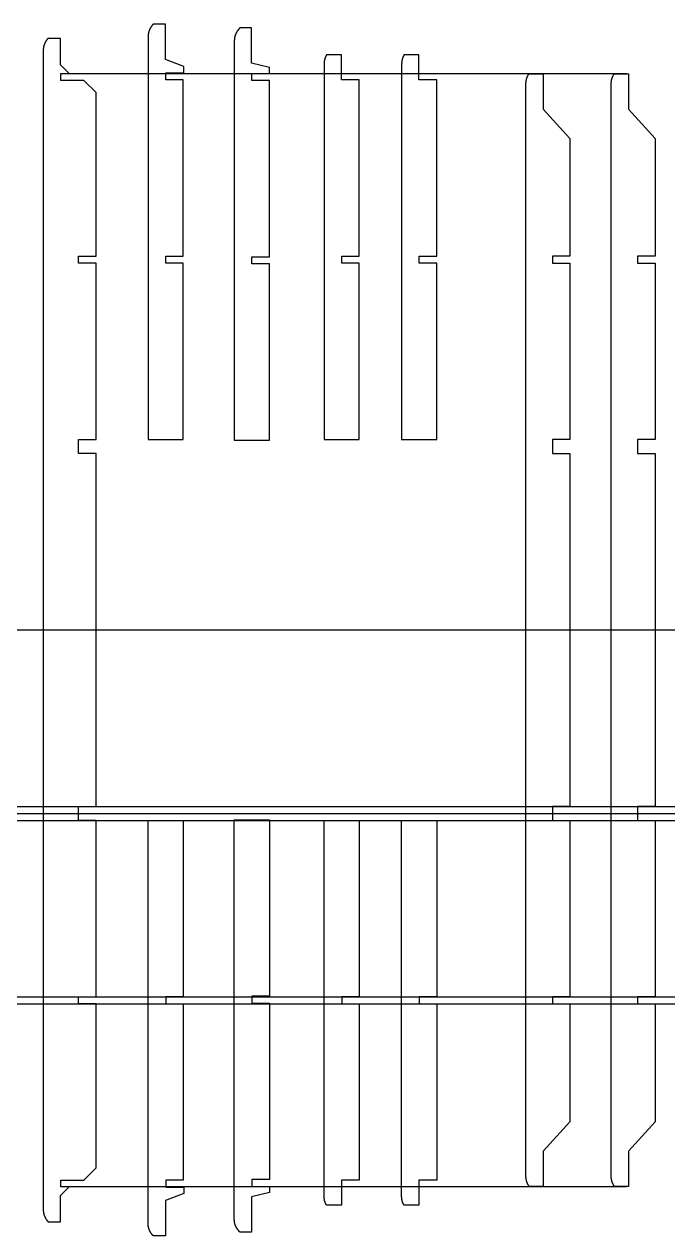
# Model space of a CAD drawing. Header units: inches. Extents: x -1514 to 1282, y -2074 to 286.
# Drawn here: x 381.8 to 418.3, y 54.5 to 123.2 of the extents above; entities that cross this region are included whole.
import ezdxf

# ---------------------------------------------------------------- set-up
doc = ezdxf.new("R2010")
doc.units = ezdxf.units.IN
doc.header["$LTSCALE"] = 0.1
doc.header["$MEASUREMENT"] = 0

msp = doc.modelspace()

# ---------------------------------------------------------------- linework, layer by layer
at = {"color": 3}
for p, q in [((384.36087, 120.42116), (415.99714, 120.42116)), ((349.78398, 78.43101), (442.04386, 78.43101)), ((369.80497, 78.83099), (448.56981, 78.83099)), ((349.78398, 78.03101), (451.25003, 78.03101)), ((359.30759, 68.03099), (433.98611, 68.03099)), ((359.30759, 67.63098), (452.92044, 67.63098)), ((384.36087, 57.2693), (415.99714, 57.2693))]:
    msp.add_line(p, q, dxfattribs=at)
for p, q in [((384.88085, 98.85947), (384.88085, 99.65947)), ((342.01311, 88.84523), (449.85803, 88.84523))]:
    msp.add_line(p, q)
at = {"color": 7, "linetype": 'Continuous', "lineweight": 25}
for points in [[(390.85226, 120.45947), (390.85226, 120.82255), (389.81141, 121.224), (389.81141, 123.224), (389.12582, 123.224), (389.1215, 123.21975), (389.11721, 123.21547), (389.11295, 123.21115), (389.1087, 123.20681), (389.10449, 123.20244), (389.1003, 123.19804), (389.09614, 123.19362), (389.092, 123.18916), (389.08789, 123.18468), (389.0838, 123.18017), (389.07974, 123.17564), (389.07571, 123.17107), (389.07171, 123.16649), (389.06773, 123.16187), (389.06379, 123.15723), (389.05986, 123.15257), (389.05597, 123.14788), (389.05211, 123.14316), (389.04827, 123.13842), (389.04446, 123.13366), (389.04069, 123.12887), (389.03694, 123.12406), (389.03322, 123.11922), (389.02953, 123.11436), (389.02586, 123.10948), (389.02223, 123.10458), (389.01863, 123.09965), (389.01506, 123.0947), (389.01152, 123.08973), (389.00801, 123.08474), (389.00453, 123.07973), (389.00109, 123.0747), (388.99767, 123.06964), (388.99429, 123.06457), (388.99093, 123.05947), (388.98761, 123.05436), (388.98432, 123.04922), (388.98107, 123.04407), (388.97784, 123.0389), (388.97465, 123.03371), (388.97149, 123.0285), (388.96837, 123.02327), (388.96528, 123.01803), (388.96222, 123.01277), (388.95919, 123.00749), (388.9562, 123.00219), (388.95325, 122.99688), (388.95032, 122.99155), (388.94744, 122.9862), (388.94458, 122.98084), (388.94177, 122.97546), (388.93899, 122.97007), (388.93624, 122.96467), (388.93353, 122.95924), (388.93085, 122.95381), (388.92821, 122.94835), (388.9256, 122.94287), (388.92302, 122.93738), (388.92048, 122.93187), (388.91797, 122.92634), (388.9155, 122.92079), (388.91306, 122.91522), (388.91065, 122.90963), (388.90828, 122.90403), (388.90594, 122.89842), (388.90363, 122.89278), (388.90136, 122.88713), (388.89913, 122.88147), (388.89693, 122.87579), (388.89476, 122.87009), (388.89263, 122.86438), (388.89053, 122.85866), (388.88847, 122.85292), (388.88644, 122.84717), (388.88445, 122.8414), (388.88249, 122.83563), (388.88057, 122.82984), (388.87868, 122.82403), (388.87683, 122.81822), (388.87502, 122.81239), (388.87324, 122.80656), (388.8715, 122.80071), (388.86979, 122.79485), (388.86812, 122.78898), (388.86648, 122.7831), (388.86488, 122.77722), (388.86332, 122.77132), (388.86179, 122.76541), (388.86031, 122.7595), (388.85885, 122.75357), (388.85744, 122.74764), (388.85606, 122.74171), (388.85471, 122.73576), (388.85341, 122.72981), (388.85214, 122.72385), (388.85091, 122.71789), (388.84972, 122.71192), (388.84856, 122.70594), (388.84744, 122.69996), (388.84636, 122.69397), (388.84532, 122.68798), (388.84431, 122.68199), (388.84334, 122.67599), (388.84241, 122.66999), (388.84152, 122.66398), (388.84067, 122.65797), (388.83985, 122.65196), (388.83908, 122.64595), (388.8387, 122.64294), (388.83852, 122.64143), (388.83833, 122.63991), (388.83763, 122.63381), (388.83695, 122.62771), (388.83632, 122.62161), (388.83573, 122.6155), (388.83517, 122.60938), (388.83465, 122.60327), (388.83417, 122.59714), (388.83373, 122.59102), (388.83333, 122.58489), (388.83296, 122.57876), (388.83264, 122.57263), (388.83235, 122.5665), (388.8321, 122.56036), (388.83189, 122.55423), (388.83171, 122.54809), (388.83158, 122.54195), (388.83148, 122.53582), (388.83142, 122.52968), (388.83141, 122.52354), (388.83141, 99.65947), (390.83141, 99.65947), (390.83141, 109.65947), (389.83141, 109.65947), (389.83141, 110.05947), (390.83141, 110.05947), (390.83141, 120.05947), (389.83141, 120.05947), (389.83141, 120.45947), (390.83141, 120.45947)], [(384.88085, 99.65947), (385.88085, 99.65947), (385.88085, 109.65947), (384.88085, 109.65947), (384.88085, 110.05947), (385.88085, 110.05947), (385.88085, 119.34293), (385.18432, 120.03946), (383.88085, 120.03946), (383.88085, 120.41897), (384.36087, 120.42116), (383.86087, 120.92116), (383.86087, 122.42116), (383.1516, 122.42116), (383.14761, 122.41693), (383.14364, 122.41267), (383.13969, 122.40839), (383.13577, 122.40409), (383.13187, 122.39976), (383.128, 122.3954), (383.12415, 122.39102), (383.12033, 122.38661), (383.11653, 122.38218), (383.11276, 122.37773), (383.10902, 122.37325), (383.10529, 122.36875), (383.1016, 122.36422), (383.09793, 122.35967), (383.09429, 122.3551), (383.09067, 122.35051), (383.08708, 122.34589), (383.08351, 122.34125), (383.07998, 122.33659), (383.07647, 122.33191), (383.07298, 122.32721), (383.06953, 122.32248), (383.0661, 122.31774), (383.0627, 122.31297), (383.05933, 122.30819), (383.05598, 122.30338), (383.05266, 122.29855), (383.04937, 122.29371), (383.04611, 122.28884), (383.04288, 122.28396), (383.03968, 122.27906), (383.03651, 122.27414), (383.03336, 122.2692), (383.03025, 122.26424), (383.02716, 122.25927), (383.0241, 122.25428), (383.02108, 122.24927), (383.01808, 122.24424), (383.01512, 122.2392), (383.01218, 122.23414), (383.00927, 122.22906), (383.0064, 122.22397), (383.00356, 122.21886), (383.00074, 122.21374), (382.99796, 122.2086), (382.99521, 122.20345), (382.99249, 122.19828), (382.98981, 122.1931), (382.98715, 122.18791), (382.98453, 122.1827), (382.98194, 122.17747), (382.97938, 122.17224), (382.97685, 122.16699), (382.97436, 122.16172), (382.9719, 122.15645), (382.96947, 122.15116), (382.96708, 122.14586), (382.96471, 122.14055), (382.96238, 122.13521), (382.96008, 122.12987), (382.95781, 122.1245), (382.95557, 122.11912), (382.95337, 122.11373), (382.95119, 122.10831), (382.94905, 122.10289), (382.94694, 122.09745), (382.94486, 122.09199), (382.94281, 122.08653), (382.9408, 122.08104), (382.93881, 122.07555), (382.93686, 122.07004), (382.93494, 122.06452), (382.93305, 122.05898), (382.9312, 122.05344), (382.92937, 122.04788), (382.92758, 122.04231), (382.92582, 122.03673), (382.9241, 122.03113), (382.9224, 122.02553), (382.92074, 122.01992), (382.91912, 122.01429), (382.91752, 122.00866), (382.91596, 122.00301), (382.91443, 121.99736), (382.91294, 121.9917), (382.91147, 121.98603), (382.91004, 121.98035), (382.90865, 121.97466), (382.90729, 121.96897), (382.90596, 121.96327), (382.90466, 121.95756), (382.9034, 121.95184), (382.90217, 121.94612), (382.90098, 121.94039), (382.89982, 121.93465), (382.89869, 121.92891), (382.8976, 121.92317), (382.89654, 121.91742), (382.89551, 121.91166), (382.89452, 121.9059), (382.89357, 121.90013), (382.89265, 121.89436), (382.89176, 121.88859), (382.89091, 121.88281), (382.89009, 121.87704), (382.8893, 121.87125), (382.88856, 121.86547), (382.88784, 121.85968), (382.88716, 121.85389), (382.88652, 121.8481), (382.88591, 121.84231), (382.88534, 121.83652), (382.8848, 121.83073), (382.88454, 121.82783), (382.88442, 121.82638), (382.88429, 121.82491), (382.88382, 121.81903), (382.88338, 121.81316), (382.88298, 121.80728), (382.88261, 121.80139), (382.88227, 121.79551), (382.88197, 121.78962), (382.88171, 121.78373), (382.88148, 121.77784), (382.88129, 121.77195), (382.88113, 121.76605), (382.881, 121.76016), (382.88092, 121.75427), (382.88086, 121.74837), (382.88085, 121.74248), (382.88085, 55.94797), (382.88086, 55.94186), (382.88092, 55.93576), (382.88102, 55.92965), (382.88115, 55.92354), (382.88132, 55.91743), (382.88153, 55.91132), (382.88177, 55.90521), (382.88206, 55.89911), (382.88238, 55.893), (382.88274, 55.8869), (382.88314, 55.8808), (382.88357, 55.87471), (382.88404, 55.86861), (382.88455, 55.86252), (382.8851, 55.85644), (382.88569, 55.85036), (382.88631, 55.84428), (382.88697, 55.83821), (382.88731, 55.83518), (382.88766, 55.83218), (382.88839, 55.82619), (382.88915, 55.8202), (382.88996, 55.81422), (382.8908, 55.80823), (382.89168, 55.80225), (382.89259, 55.79628), (382.89354, 55.7903), (382.89454, 55.78433), (382.89556, 55.77836), (382.89663, 55.7724), (382.89773, 55.76645), (382.89887, 55.76049), (382.90004, 55.75455), (382.90125, 55.74861), (382.9025, 55.74267), (382.90379, 55.73674), (382.90511, 55.73082), (382.90647, 55.72491), (382.90786, 55.719), (382.90929, 55.7131), (382.91076, 55.70721), (382.91226, 55.70133), (382.9138, 55.69545), (382.91537, 55.68959), (382.91698, 55.68373), (382.91863, 55.67788), (382.92031, 55.67205), (382.92203, 55.66622), (382.92378, 55.66041), (382.92556, 55.6546), (382.92739, 55.64881), (382.92924, 55.64303), (382.93113, 55.63726), (382.93306, 55.6315), (382.93502, 55.62576), (382.93702, 55.62003), (382.93905, 55.61431), (382.94112, 55.6086), (382.94321, 55.60291), (382.94535, 55.59724), (382.94752, 55.59157), (382.94972, 55.58593), (382.95195, 55.5803), (382.95422, 55.57468), (382.95653, 55.56908), (382.95887, 55.5635), (382.96124, 55.55793), (382.96364, 55.55238), (382.96608, 55.54685), (382.96855, 55.54133), (382.97106, 55.53583), (382.97359, 55.53035), (382.97617, 55.52489), (382.97877, 55.51945), (382.98141, 55.51403), (382.98408, 55.50862), (382.98679, 55.50322), (382.98953, 55.49784), (382.99231, 55.49247), (382.99512, 55.48712), (382.99797, 55.48178), (383.00085, 55.47646), (383.00376, 55.47116), (383.00671, 55.46587), (383.00969, 55.4606), (383.01271, 55.45535), (383.01576, 55.45011), (383.01884, 55.44489), (383.02195, 55.43969), (383.0251, 55.4345), (383.02828, 55.42934), (383.03149, 55.42419), (383.03474, 55.41906), (383.03801, 55.41395), (383.04132, 55.40886), (383.04466, 55.40379), (383.04803, 55.39874), (383.05143, 55.39371), (383.05486, 55.3887), (383.05832, 55.38371), (383.06181, 55.37874), (383.06534, 55.37379), (383.06889, 55.36886), (383.07247, 55.36396), (383.07608, 55.35908), (383.07973, 55.35422), (383.0834, 55.34938), (383.0871, 55.34457), (383.09083, 55.33978), (383.09458, 55.33501), (383.09837, 55.33027), (383.10218, 55.32555), (383.10603, 55.32086), (383.1099, 55.31619), (383.11379, 55.31154), (383.11772, 55.30692), (383.12167, 55.30233), (383.12565, 55.29776), (383.12966, 55.29322), (383.13369, 55.2887), (383.13775, 55.28421), (383.14184, 55.27975), (383.14595, 55.27531), (383.15009, 55.27091), (383.15425, 55.26653), (383.15844, 55.26217), (383.16266, 55.25785), (383.16689, 55.25356), (383.17116, 55.24929), (383.86087, 55.24929), (383.86087, 56.74929), (384.36087, 57.24929), (383.88085, 57.25147), (383.88085, 57.63098), (385.18432, 57.63098), (385.88085, 58.32752), (385.88085, 67.63098), (384.88085, 67.63098), (384.88085, 68.03098), (385.88085, 68.03098), (385.88085, 78.03098), (384.88085, 78.03098), (384.88085, 78.83099), (385.88085, 78.83099), (385.88085, 98.85947), (384.88085, 98.85947)], [(390.85226, 57.23098), (390.85226, 56.8679), (389.81141, 56.46645), (389.81141, 54.46645), (389.12582, 54.46645), (389.1215, 54.4707), (389.11721, 54.47499), (389.11295, 54.4793), (389.1087, 54.48364), (389.10449, 54.48801), (389.1003, 54.49241), (389.09614, 54.49684), (389.092, 54.50129), (389.08789, 54.50577), (389.0838, 54.51028), (389.07974, 54.51481), (389.07571, 54.51938), (389.07171, 54.52396), (389.06773, 54.52858), (389.06379, 54.53322), (389.05986, 54.53788), (389.05597, 54.54257), (389.05211, 54.54729), (389.04827, 54.55203), (389.04446, 54.55679), (389.04069, 54.56158), (389.03694, 54.56639), (389.03322, 54.57123), (389.02953, 54.57609), (389.02586, 54.58097), (389.02223, 54.58587), (389.01863, 54.5908), (389.01506, 54.59575), (389.01152, 54.60072), (389.00801, 54.60571), (389.00453, 54.61072), (389.00109, 54.61576), (388.99767, 54.62081), (388.99429, 54.62588), (388.99093, 54.63098), (388.98761, 54.63609), (388.98432, 54.64123), (388.98107, 54.64638), (388.97784, 54.65155), (388.97465, 54.65674), (388.97149, 54.66195), (388.96837, 54.66718), (388.96528, 54.67242), (388.96222, 54.67769), (388.95919, 54.68297), (388.9562, 54.68826), (388.95325, 54.69357), (388.95032, 54.6989), (388.94744, 54.70425), (388.94458, 54.70961), (388.94177, 54.71499), (388.93899, 54.72038), (388.93624, 54.72579), (388.93353, 54.73121), (388.93085, 54.73664), (388.92821, 54.7421), (388.9256, 54.74758), (388.92302, 54.75307), (388.92048, 54.75858), (388.91797, 54.76412), (388.9155, 54.76967), (388.91306, 54.77523), (388.91065, 54.78082), (388.90828, 54.78642), (388.90594, 54.79204), (388.90363, 54.79767), (388.90136, 54.80332), (388.89913, 54.80898), (388.89693, 54.81466), (388.89476, 54.82036), (388.89263, 54.82607), (388.89053, 54.83179), (388.88847, 54.83753), (388.88644, 54.84328), (388.88445, 54.84905), (388.88249, 54.85483), (388.88057, 54.86062), (388.87868, 54.86642), (388.87683, 54.87223), (388.87502, 54.87806), (388.87324, 54.8839), (388.8715, 54.88974), (388.86979, 54.8956), (388.86812, 54.90147), (388.86648, 54.90735), (388.86488, 54.91324), (388.86332, 54.91913), (388.86179, 54.92504), (388.86031, 54.93095), (388.85885, 54.93688), (388.85744, 54.94281), (388.85606, 54.94875), (388.85471, 54.95469), (388.85341, 54.96064), (388.85214, 54.9666), (388.85091, 54.97257), (388.84972, 54.97854), (388.84856, 54.98451), (388.84744, 54.99049), (388.84636, 54.99648), (388.84532, 55.00247), (388.84431, 55.00846), (388.84334, 55.01446), (388.84241, 55.02047), (388.84152, 55.02647), (388.84067, 55.03248), (388.83985, 55.03849), (388.83908, 55.0445), (388.8387, 55.04751), (388.83852, 55.04902), (388.83833, 55.05054), (388.83763, 55.05664), (388.83695, 55.06274), (388.83632, 55.06884), (388.83573, 55.07495), (388.83517, 55.08107), (388.83465, 55.08719), (388.83417, 55.09331), (388.83373, 55.09943), (388.83333, 55.10556), (388.83296, 55.11169), (388.83264, 55.11782), (388.83235, 55.12395), (388.8321, 55.13009), (388.83189, 55.13623), (388.83171, 55.14236), (388.83158, 55.1485), (388.83148, 55.15464), (388.83142, 55.16077), (388.83141, 55.16691), (388.83141, 78.03098), (390.83141, 78.03098), (390.83141, 68.03098), (389.83141, 68.03098), (389.83141, 67.63098), (390.83141, 67.63098), (390.83141, 57.63098), (389.83141, 57.63098), (389.83141, 57.23098), (390.83141, 57.23098)]]:
    msp.add_lwpolyline(points, dxfattribs=at)
for points in [[(394.72527, 120.42119), (395.72527, 120.42119), (395.72527, 120.76401), (394.70527, 121.01265), (394.70527, 123.01265), (394.05077, 123.01265), (394.0484, 123.01051), (394.04603, 123.00837), (394.04367, 123.00621), (394.04131, 123.00404), (394.03896, 123.00187), (394.03662, 122.99969), (394.03428, 122.9975), (394.03196, 122.9953), (394.02963, 122.99309), (394.02732, 122.99088), (394.02501, 122.98866), (394.02271, 122.98643), (394.02041, 122.98419), (394.01813, 122.98194), (394.01585, 122.97969), (394.01357, 122.97742), (394.01131, 122.97515), (394.00905, 122.97287), (394.00679, 122.97059), (394.00455, 122.96829), (394.00231, 122.96599), (394.00008, 122.96368), (393.99786, 122.96136), (393.99564, 122.95904), (393.99343, 122.9567), (393.99123, 122.95436), (393.98904, 122.95202), (393.98685, 122.94966), (393.98467, 122.9473), (393.9825, 122.94493), (393.98033, 122.94255), (393.97817, 122.94017), (393.97602, 122.93777), (393.97388, 122.93538), (393.97175, 122.93297), (393.96962, 122.93056), (393.9675, 122.92814), (393.96539, 122.92571), (393.96329, 122.92327), (393.96119, 122.92083), (393.9591, 122.91838), (393.95702, 122.91593), (393.95495, 122.91346), (393.95289, 122.911), (393.95083, 122.90852), (393.94878, 122.90604), (393.94674, 122.90355), (393.94471, 122.90105), (393.94268, 122.89855), (393.94067, 122.89604), (393.93866, 122.89352), (393.93666, 122.891), (393.93467, 122.88847), (393.93268, 122.88594), (393.93071, 122.8834), (393.92874, 122.88085), (393.92678, 122.87829), (393.92483, 122.87573), (393.92289, 122.87317), (393.92096, 122.87059), (393.91903, 122.86801), (393.91711, 122.86543), (393.91521, 122.86284), (393.91331, 122.86024), (393.91141, 122.85764), (393.90953, 122.85503), (393.90766, 122.85241), (393.90579, 122.84979), (393.90394, 122.84717), (393.90209, 122.84453), (393.90025, 122.8419), (393.89842, 122.83925), (393.8966, 122.8366), (393.89479, 122.83395), (393.89298, 122.83129), (393.89119, 122.82862), (393.8894, 122.82595), (393.88762, 122.82327), (393.88586, 122.82059), (393.8841, 122.8179), (393.88235, 122.81521), (393.88061, 122.81251), (393.87887, 122.80981), (393.87715, 122.8071), (393.87544, 122.80438), (393.87374, 122.80166), (393.87204, 122.79894), (393.87036, 122.79621), (393.86868, 122.79347), (393.86701, 122.79073), (393.86536, 122.78799), (393.86371, 122.78524), (393.86207, 122.78249), (393.86044, 122.77973), (393.85882, 122.77696), (393.85721, 122.7742), (393.85561, 122.77142), (393.85402, 122.76865), (393.85244, 122.76586), (393.85087, 122.76308), (393.84931, 122.76029), (393.84775, 122.75749), (393.84621, 122.75469), (393.84468, 122.75188), (393.84316, 122.74907), (393.84164, 122.74626), (393.84014, 122.74343), (393.83864, 122.7406), (393.83715, 122.73777), (393.83567, 122.73493), (393.8342, 122.73208), (393.83274, 122.72923), (393.83129, 122.72638), (393.82985, 122.72351), (393.82842, 122.72065), (393.82699, 122.71777), (393.82558, 122.7149), (393.82417, 122.71201), (393.82278, 122.70913), (393.82139, 122.70623), (393.82001, 122.70333), (393.81865, 122.70043), (393.81729, 122.69752), (393.81594, 122.69461), (393.8146, 122.69169), (393.81327, 122.68877), (393.81194, 122.68584), (393.81063, 122.68291), (393.80933, 122.67997), (393.80804, 122.67703), (393.80675, 122.67408), (393.80548, 122.67113), (393.80421, 122.66817), (393.80296, 122.66521), (393.80171, 122.66225), (393.80048, 122.65928), (393.79925, 122.65631), (393.79803, 122.65333), (393.79682, 122.65035), (393.79562, 122.64736), (393.79444, 122.64437), (393.79326, 122.64138), (393.79209, 122.63838), (393.79093, 122.63538), (393.78978, 122.63237), (393.78864, 122.62936), (393.78751, 122.62635), (393.78639, 122.62333), (393.78527, 122.62031), (393.78417, 122.61729), (393.78308, 122.61426), (393.782, 122.61123), (393.78093, 122.60819), (393.77986, 122.60515), (393.77881, 122.60211), (393.77777, 122.59907), (393.77674, 122.59602), (393.77571, 122.59297), (393.7747, 122.58991), (393.7737, 122.58685), (393.7727, 122.58379), (393.77172, 122.58073), (393.77075, 122.57766), (393.76978, 122.57459), (393.76883, 122.57151), (393.76789, 122.56844), (393.76695, 122.56536), (393.76603, 122.56227), (393.76512, 122.55919), (393.76421, 122.5561), (393.76332, 122.55301), (393.76244, 122.54992), (393.76157, 122.54682), (393.7607, 122.54372), (393.75985, 122.54062), (393.75901, 122.53752), (393.75818, 122.53441), (393.75735, 122.53131), (393.75654, 122.5282), (393.75574, 122.52509), (393.75495, 122.52197), (393.75417, 122.51885), (393.7534, 122.51574), (393.75264, 122.51262), (393.75189, 122.50949), (393.75115, 122.50637), (393.75042, 122.50324), (393.7497, 122.50011), (393.74899, 122.49698), (393.74829, 122.49385), (393.74761, 122.49072), (393.74693, 122.48758), (393.74626, 122.48445), (393.74561, 122.48131), (393.74496, 122.47817), (393.74433, 122.47503), (393.7437, 122.47189), (393.74309, 122.46874), (393.74248, 122.4656), (393.74189, 122.46245), (393.74131, 122.4593), (393.74074, 122.45616), (393.74018, 122.45301), (393.73962, 122.44985), (393.73908, 122.4467), (393.73856, 122.44355), (393.73803, 122.44036), (393.73752, 122.43717), (393.73701, 122.43398), (393.73652, 122.43078), (393.73604, 122.42758), (393.73557, 122.42438), (393.73511, 122.42118), (393.73465, 122.41798), (393.73421, 122.41478), (393.73378, 122.41157), (393.73337, 122.40836), (393.73296, 122.40515), (393.73256, 122.40194), (393.73217, 122.39873), (393.73179, 122.39552), (393.73143, 122.3923), (393.73107, 122.38908), (393.73073, 122.38587), (393.73039, 122.38265), (393.73007, 122.37943), (393.72975, 122.37621), (393.72945, 122.37298), (393.72916, 122.36976), (393.72888, 122.36654), (393.7286, 122.36331), (393.72834, 122.36008), (393.72809, 122.35686), (393.72785, 122.35363), (393.72762, 122.3504), (393.72741, 122.34717), (393.7272, 122.34394), (393.727, 122.34071), (393.72681, 122.33748), (393.72664, 122.33425), (393.72647, 122.33102), (393.72632, 122.32778), (393.72617, 122.32455), (393.72604, 122.32132), (393.72592, 122.31809), (393.72581, 122.31485), (393.7257, 122.31162), (393.72561, 122.30839), (393.72553, 122.30515), (393.72546, 122.30192), (393.72541, 122.29869), (393.72536, 122.29545), (393.72532, 122.29222), (393.72529, 122.28899), (393.72528, 122.28576), (393.72527, 122.28253), (393.72527, 99.62119), (395.72527, 99.62119), (395.72527, 109.62119), (394.72527, 109.62119), (394.72527, 110.02119), (395.72527, 110.02119), (395.72527, 120.02119), (394.72527, 120.02119)], [(399.82184, 110.05947), (400.82184, 110.05947), (400.82184, 120.05947), (399.80183, 120.05947), (399.80183, 121.48071), (398.95382, 121.48071), (398.95183, 121.47722), (398.94984, 121.47373), (398.94787, 121.47022), (398.94591, 121.4667), (398.94397, 121.46318), (398.94204, 121.45965), (398.94013, 121.4561), (398.93823, 121.45255), (398.93635, 121.44899), (398.93447, 121.44542), (398.93262, 121.44185), (398.93077, 121.43826), (398.92895, 121.43466), (398.92713, 121.43106), (398.92533, 121.42745), (398.92355, 121.42383), (398.92178, 121.4202), (398.92002, 121.41657), (398.91828, 121.41292), (398.91655, 121.40927), (398.91484, 121.40562), (398.91314, 121.40195), (398.91146, 121.39828), (398.90979, 121.39459), (398.90814, 121.39091), (398.9065, 121.38721), (398.90487, 121.38351), (398.90327, 121.3798), (398.90167, 121.37608), (398.90009, 121.37236), (398.89853, 121.36863), (398.89698, 121.36489), (398.89544, 121.36115), (398.89392, 121.3574), (398.89242, 121.35364), (398.89093, 121.34988), (398.88946, 121.34611), (398.888, 121.34233), (398.88655, 121.33855), (398.88512, 121.33477), (398.88371, 121.33097), (398.88231, 121.32718), (398.88093, 121.32337), (398.87956, 121.31956), (398.87821, 121.31575), (398.87688, 121.31193), (398.87555, 121.3081), (398.87425, 121.30427), (398.87296, 121.30044), (398.87168, 121.2966), (398.87043, 121.29275), (398.86918, 121.2889), (398.86796, 121.28505), (398.86674, 121.28119), (398.86555, 121.27733), (398.86437, 121.27346), (398.8632, 121.26959), (398.86205, 121.26571), (398.86092, 121.26183), (398.8598, 121.25795), (398.8587, 121.25406), (398.85762, 121.25017), (398.85655, 121.24627), (398.8555, 121.24237), (398.85446, 121.23847), (398.85344, 121.23456), (398.85243, 121.23065), (398.85145, 121.22674), (398.85047, 121.22282), (398.84952, 121.21891), (398.84858, 121.21498), (398.84765, 121.21106), (398.84675, 121.20713), (398.84586, 121.2032), (398.84498, 121.19927), (398.84412, 121.19533), (398.84328, 121.1914), (398.84246, 121.18746), (398.84165, 121.18351), (398.84086, 121.17957), (398.84008, 121.17562), (398.83932, 121.17168), (398.83858, 121.16772), (398.83784, 121.16373), (398.83713, 121.15973), (398.83643, 121.15573), (398.83574, 121.15173), (398.83507, 121.14772), (398.83442, 121.14371), (398.83379, 121.1397), (398.83317, 121.13568), (398.83257, 121.13166), (398.83198, 121.12764), (398.83141, 121.12361), (398.83086, 121.11958), (398.83032, 121.11555), (398.8298, 121.11152), (398.82929, 121.10749), (398.82881, 121.10345), (398.82834, 121.09941), (398.82788, 121.09537), (398.82744, 121.09132), (398.82702, 121.08728), (398.82661, 121.08323), (398.82622, 121.07918), (398.82585, 121.07513), (398.8255, 121.07108), (398.82516, 121.06703), (398.82483, 121.06297), (398.82453, 121.05891), (398.82424, 121.05486), (398.82396, 121.0508), (398.82371, 121.04674), (398.82346, 121.04268), (398.82324, 121.03862), (398.82303, 121.03456), (398.82284, 121.0305), (398.82267, 121.02644), (398.82251, 121.02238), (398.82237, 121.01831), (398.82224, 121.01425), (398.82214, 121.01019), (398.82204, 121.00613), (398.82197, 121.00207), (398.82191, 120.99801), (398.82187, 120.99395), (398.82184, 120.98988), (398.82184, 120.98583), (398.82184, 99.65947), (400.82184, 99.65947), (400.82184, 109.65947), (399.82184, 109.65947)], [(404.22532, 110.05947), (405.22532, 110.05947), (405.22532, 120.05947), (404.20531, 120.05947), (404.20531, 121.48071), (403.35731, 121.48071), (403.35531, 121.47722), (403.35333, 121.47373), (403.35136, 121.47022), (403.3494, 121.4667), (403.34746, 121.46318), (403.34553, 121.45965), (403.34362, 121.4561), (403.34172, 121.45255), (403.33983, 121.44899), (403.33796, 121.44542), (403.3361, 121.44185), (403.33426, 121.43826), (403.33243, 121.43466), (403.33062, 121.43106), (403.32882, 121.42745), (403.32703, 121.42383), (403.32526, 121.4202), (403.32351, 121.41657), (403.32176, 121.41292), (403.32004, 121.40927), (403.31832, 121.40562), (403.31663, 121.40195), (403.31494, 121.39828), (403.31328, 121.39459), (403.31162, 121.39091), (403.30998, 121.38721), (403.30836, 121.38351), (403.30675, 121.3798), (403.30516, 121.37608), (403.30358, 121.37236), (403.30201, 121.36863), (403.30046, 121.36489), (403.29893, 121.36115), (403.29741, 121.3574), (403.2959, 121.35364), (403.29442, 121.34988), (403.29294, 121.34611), (403.29148, 121.34233), (403.29004, 121.33855), (403.28861, 121.33477), (403.2872, 121.33097), (403.2858, 121.32718), (403.28442, 121.32337), (403.28305, 121.31956), (403.2817, 121.31575), (403.28036, 121.31193), (403.27904, 121.3081), (403.27773, 121.30427), (403.27644, 121.30044), (403.27517, 121.2966), (403.27391, 121.29275), (403.27267, 121.2889), (403.27144, 121.28505), (403.27023, 121.28119), (403.26903, 121.27733), (403.26785, 121.27346), (403.26669, 121.26959), (403.26554, 121.26571), (403.26441, 121.26183), (403.26329, 121.25795), (403.26219, 121.25406), (403.2611, 121.25017), (403.26003, 121.24627), (403.25898, 121.24237), (403.25795, 121.23847), (403.25692, 121.23456), (403.25592, 121.23065), (403.25493, 121.22674), (403.25396, 121.22282), (403.253, 121.21891), (403.25206, 121.21498), (403.25114, 121.21106), (403.25023, 121.20713), (403.24934, 121.2032), (403.24847, 121.19927), (403.24761, 121.19533), (403.24677, 121.1914), (403.24594, 121.18746), (403.24513, 121.18351), (403.24434, 121.17957), (403.24357, 121.17562), (403.24281, 121.17168), (403.24206, 121.16772), (403.24133, 121.16373), (403.24061, 121.15973), (403.23991, 121.15573), (403.23923, 121.15173), (403.23856, 121.14772), (403.23791, 121.14371), (403.23727, 121.1397), (403.23665, 121.13568), (403.23605, 121.13166), (403.23546, 121.12764), (403.2349, 121.12361), (403.23434, 121.11958), (403.2338, 121.11555), (403.23328, 121.11152), (403.23278, 121.10749), (403.23229, 121.10345), (403.23182, 121.09941), (403.23137, 121.09537), (403.23093, 121.09132), (403.2305, 121.08728), (403.2301, 121.08323), (403.22971, 121.07918), (403.22934, 121.07513), (403.22898, 121.07108), (403.22864, 121.06703), (403.22832, 121.06297), (403.22801, 121.05891), (403.22772, 121.05486), (403.22745, 121.0508), (403.22719, 121.04674), (403.22695, 121.04268), (403.22673, 121.03862), (403.22652, 121.03456), (403.22633, 121.0305), (403.22615, 121.02644), (403.22599, 121.02238), (403.22585, 121.01831), (403.22573, 121.01425), (403.22562, 121.01019), (403.22553, 121.00613), (403.22545, 121.00207), (403.2254, 120.99801), (403.22535, 120.99395), (403.22533, 120.98988), (403.22532, 120.98583), (403.22532, 99.65947), (405.22532, 99.65947), (405.22532, 109.65947), (404.22532, 109.65947)], [(411.78056, 78.83099), (411.78056, 78.03099), (412.78056, 78.03099), (412.78056, 68.03099), (411.78056, 68.03099), (411.78056, 67.63099), (412.78056, 67.63099), (412.78056, 60.93439), (411.26055, 59.26144), (411.26055, 57.26144), (410.46934, 57.26144), (410.4665, 57.2654), (410.46367, 57.26938), (410.46087, 57.27337), (410.45808, 57.27738), (410.45532, 57.2814), (410.45257, 57.28544), (410.44984, 57.2895), (410.44713, 57.29357), (410.44445, 57.29765), (410.44178, 57.30175), (410.43913, 57.30586), (410.4365, 57.30999), (410.43389, 57.31413), (410.4313, 57.31828), (410.42873, 57.32245), (410.42618, 57.32664), (410.42365, 57.33083), (410.42114, 57.33504), (410.41865, 57.33926), (410.41618, 57.3435), (410.41374, 57.34775), (410.41131, 57.35201), (410.4089, 57.35628), (410.40651, 57.36057), (410.40415, 57.36487), (410.4018, 57.36918), (410.39948, 57.3735), (410.39717, 57.37783), (410.39489, 57.38218), (410.39263, 57.38653), (410.39039, 57.3909), (410.38817, 57.39528), (410.38597, 57.39967), (410.3838, 57.40407), (410.38164, 57.40848), (410.37951, 57.4129), (410.37739, 57.41734), (410.3753, 57.42178), (410.37323, 57.42623), (410.37119, 57.43069), (410.36916, 57.43516), (410.36716, 57.43964), (410.36518, 57.44413), (410.36322, 57.44863), (410.36128, 57.45314), (410.35936, 57.45766), (410.35747, 57.46218), (410.3556, 57.46672), (410.35375, 57.47126), (410.35193, 57.47581), (410.35012, 57.48037), (410.34834, 57.48493), (410.34658, 57.48951), (410.34485, 57.49409), (410.34313, 57.49868), (410.34145, 57.50327), (410.33978, 57.50788), (410.33813, 57.51249), (410.33651, 57.5171), (410.33492, 57.52172), (410.33334, 57.52635), (410.33179, 57.53099), (410.33026, 57.53563), (410.32876, 57.54028), (410.32728, 57.54493), (410.32582, 57.54959), (410.32439, 57.55425), (410.32298, 57.55892), (410.32159, 57.5636), (410.32022, 57.5683), (410.31888, 57.57301), (410.31756, 57.57772), (410.31626, 57.58245), (410.31498, 57.58718), (410.31373, 57.59192), (410.31249, 57.59667), (410.31129, 57.60142), (410.3101, 57.60618), (410.30894, 57.61095), (410.3078, 57.61572), (410.30668, 57.62051), (410.30559, 57.62529), (410.30452, 57.63009), (410.30347, 57.63489), (410.30245, 57.63969), (410.30145, 57.6445), (410.30047, 57.64932), (410.29952, 57.65414), (410.29859, 57.65897), (410.29768, 57.6638), (410.2968, 57.66864), (410.29593, 57.67348), (410.2951, 57.67833), (410.29428, 57.68318), (410.29349, 57.68803), (410.29272, 57.69289), (410.29198, 57.69775), (410.29125, 57.70262), (410.29056, 57.70749), (410.28988, 57.71236), (410.28923, 57.71724), (410.2886, 57.72212), (410.288, 57.727), (410.28742, 57.73188), (410.28686, 57.73677), (410.28633, 57.74166), (410.28581, 57.74655), (410.28533, 57.75144), (410.28486, 57.75634), (410.28442, 57.76123), (410.28401, 57.76613), (410.28362, 57.77103), (410.28325, 57.77593), (410.2829, 57.78083), (410.28258, 57.78573), (410.28228, 57.79063), (410.28201, 57.79553), (410.28176, 57.80044), (410.28153, 57.80534), (410.28133, 57.81024), (410.28115, 57.81514), (410.28099, 57.82005), (410.28086, 57.82495), (410.28076, 57.82985), (410.28067, 57.83475), (410.28061, 57.83964), (410.28058, 57.84454), (410.28056, 57.84944), (410.28056, 119.84102), (410.28057, 119.8457), (410.28061, 119.85038), (410.28066, 119.85506), (410.28074, 119.85974), (410.28084, 119.86443), (410.28096, 119.86912), (410.2811, 119.8738), (410.28127, 119.87849), (410.28145, 119.88318), (410.28166, 119.88787), (410.28189, 119.89256), (410.28215, 119.89725), (410.28242, 119.90194), (410.28272, 119.90663), (410.28303, 119.91132), (410.28337, 119.91601), (410.28373, 119.9207), (410.28412, 119.92538), (410.28452, 119.93007), (410.28495, 119.93476), (410.28539, 119.93944), (410.28586, 119.94412), (410.28636, 119.94881), (410.28687, 119.95349), (410.2874, 119.95816), (410.28796, 119.96284), (410.28854, 119.96752), (410.28913, 119.97219), (410.28975, 119.97686), (410.2904, 119.98152), (410.29106, 119.98619), (410.29174, 119.99085), (410.29245, 119.99551), (410.29318, 120.00016), (410.29393, 120.00482), (410.2947, 120.00946), (410.29549, 120.01411), (410.2963, 120.01875), (410.29713, 120.02339), (410.29799, 120.02802), (410.29887, 120.03265), (410.29976, 120.03728), (410.30068, 120.0419), (410.30162, 120.04651), (410.30258, 120.05112), (410.30357, 120.05573), (410.30457, 120.06033), (410.30559, 120.06492), (410.30664, 120.06952), (410.30771, 120.0741), (410.30879, 120.07868), (410.3099, 120.08325), (410.31103, 120.08782), (410.31218, 120.09238), (410.31335, 120.09694), (410.31455, 120.10148), (410.31576, 120.10603), (410.31699, 120.11056), (410.31825, 120.11509), (410.31953, 120.11961), (410.32082, 120.12412), (410.32214, 120.12863), (410.32348, 120.13313), (410.32484, 120.13762), (410.32622, 120.14211), (410.32762, 120.14658), (410.32904, 120.15105), (410.33048, 120.15551), (410.33194, 120.15996), (410.33343, 120.1644), (410.33493, 120.16884), (410.33646, 120.17326), (410.33723, 120.17548), (410.33801, 120.1777), (410.33958, 120.18213), (410.34118, 120.18656), (410.3428, 120.19098), (410.34444, 120.1954), (410.3461, 120.19981), (410.34778, 120.20421), (410.34949, 120.20861), (410.35121, 120.21299), (410.35296, 120.21738), (410.35473, 120.22175), (410.35652, 120.22612), (410.35833, 120.23047), (410.36016, 120.23483), (410.36201, 120.23917), (410.36388, 120.2435), (410.36577, 120.24783), (410.36768, 120.25215), (410.36962, 120.25646), (410.37157, 120.26076), (410.37354, 120.26505), (410.37554, 120.26933), (410.37755, 120.27361), (410.37959, 120.27787), (410.38164, 120.28212), (410.38372, 120.28637), (410.38581, 120.29061), (410.38793, 120.29483), (410.39006, 120.29905), (410.39222, 120.30325), (410.39439, 120.30745), (410.39659, 120.31163), (410.3988, 120.31581), (410.40103, 120.31997), (410.40329, 120.32412), (410.40556, 120.32827), (410.40785, 120.3324), (410.41016, 120.33652), (410.41249, 120.34062), (410.41484, 120.34472), (410.41721, 120.3488), (410.4196, 120.35288), (410.422, 120.35694), (410.42443, 120.36099), (410.42687, 120.36502), (410.42933, 120.36905), (410.43182, 120.37306), (410.43432, 120.37706), (410.43683, 120.38104), (410.43937, 120.38501), (410.44193, 120.38897), (410.4445, 120.39292), (410.44709, 120.39685), (410.4497, 120.40077), (410.45233, 120.40467), (410.45498, 120.40857), (411.26055, 120.40857), (411.26055, 118.40857), (412.78056, 116.73562), (412.78056, 110.05947), (411.78056, 110.05947), (411.78056, 109.65947), (412.78056, 109.65947), (412.78056, 99.65947), (411.78056, 99.65947), (411.78056, 98.85947), (412.78056, 98.85947), (412.78056, 78.83099)], [(416.61955, 78.83099), (416.61955, 78.03099), (417.61955, 78.03099), (417.61955, 68.03099), (416.61955, 68.03099), (416.61955, 67.63099), (417.61955, 67.63099), (417.61955, 60.93439), (416.09954, 59.26144), (416.09954, 57.26144), (415.30832, 57.26144), (415.30548, 57.2654), (415.30266, 57.26938), (415.29985, 57.27337), (415.29707, 57.27738), (415.2943, 57.2814), (415.29156, 57.28544), (415.28883, 57.2895), (415.28612, 57.29357), (415.28343, 57.29765), (415.28076, 57.30175), (415.27811, 57.30586), (415.27548, 57.30999), (415.27287, 57.31413), (415.27029, 57.31828), (415.26772, 57.32245), (415.26517, 57.32664), (415.26264, 57.33083), (415.26013, 57.33504), (415.25764, 57.33926), (415.25517, 57.3435), (415.25272, 57.34775), (415.25029, 57.35201), (415.24789, 57.35628), (415.2455, 57.36057), (415.24313, 57.36487), (415.24079, 57.36918), (415.23846, 57.3735), (415.23616, 57.37783), (415.23388, 57.38218), (415.23162, 57.38653), (415.22938, 57.3909), (415.22716, 57.39528), (415.22496, 57.39967), (415.22278, 57.40407), (415.22063, 57.40848), (415.21849, 57.4129), (415.21638, 57.41734), (415.21429, 57.42178), (415.21222, 57.42623), (415.21017, 57.43069), (415.20815, 57.43516), (415.20614, 57.43964), (415.20416, 57.44413), (415.2022, 57.44863), (415.20026, 57.45314), (415.19835, 57.45766), (415.19646, 57.46218), (415.19459, 57.46672), (415.19274, 57.47126), (415.19091, 57.47581), (415.18911, 57.48037), (415.18733, 57.48493), (415.18557, 57.48951), (415.18383, 57.49409), (415.18212, 57.49868), (415.18043, 57.50327), (415.17876, 57.50788), (415.17712, 57.51249), (415.1755, 57.5171), (415.1739, 57.52172), (415.17233, 57.52635), (415.17078, 57.53099), (415.16925, 57.53563), (415.16774, 57.54028), (415.16626, 57.54493), (415.16481, 57.54959), (415.16337, 57.55425), (415.16196, 57.55892), (415.16058, 57.5636), (415.15921, 57.5683), (415.15786, 57.57301), (415.15654, 57.57772), (415.15524, 57.58245), (415.15396, 57.58718), (415.15271, 57.59192), (415.15148, 57.59667), (415.15027, 57.60142), (415.14909, 57.60618), (415.14792, 57.61095), (415.14679, 57.61572), (415.14567, 57.62051), (415.14458, 57.62529), (415.14351, 57.63009), (415.14246, 57.63489), (415.14144, 57.63969), (415.14044, 57.6445), (415.13946, 57.64932), (415.1385, 57.65414), (415.13757, 57.65897), (415.13667, 57.6638), (415.13578, 57.66864), (415.13492, 57.67348), (415.13408, 57.67833), (415.13327, 57.68318), (415.13248, 57.68803), (415.13171, 57.69289), (415.13096, 57.69775), (415.13024, 57.70262), (415.12954, 57.70749), (415.12887, 57.71236), (415.12822, 57.71724), (415.12759, 57.72212), (415.12698, 57.727), (415.1264, 57.73188), (415.12585, 57.73677), (415.12531, 57.74166), (415.1248, 57.74655), (415.12431, 57.75144), (415.12385, 57.75634), (415.12341, 57.76123), (415.12299, 57.76613), (415.1226, 57.77103), (415.12223, 57.77593), (415.12189, 57.78083), (415.12157, 57.78573), (415.12127, 57.79063), (415.12099, 57.79553), (415.12074, 57.80044), (415.12052, 57.80534), (415.12031, 57.81024), (415.12014, 57.81514), (415.11998, 57.82005), (415.11985, 57.82495), (415.11974, 57.82985), (415.11966, 57.83475), (415.1196, 57.83964), (415.11956, 57.84454), (415.11955, 57.84944), (415.11955, 119.84102), (415.11956, 119.8457), (415.11959, 119.85038), (415.11965, 119.85506), (415.11973, 119.85974), (415.11982, 119.86443), (415.11995, 119.86912), (415.12009, 119.8738), (415.12025, 119.87849), (415.12044, 119.88318), (415.12065, 119.88787), (415.12088, 119.89256), (415.12113, 119.89725), (415.12141, 119.90194), (415.1217, 119.90663), (415.12202, 119.91132), (415.12236, 119.91601), (415.12272, 119.9207), (415.1231, 119.92538), (415.12351, 119.93007), (415.12393, 119.93476), (415.12438, 119.93944), (415.12485, 119.94412), (415.12534, 119.94881), (415.12585, 119.95349), (415.12639, 119.95816), (415.12694, 119.96284), (415.12752, 119.96752), (415.12812, 119.97219), (415.12874, 119.97686), (415.12938, 119.98152), (415.13004, 119.98619), (415.13073, 119.99085), (415.13144, 119.99551), (415.13216, 120.00016), (415.13291, 120.00482), (415.13368, 120.00946), (415.13447, 120.01411), (415.13529, 120.01875), (415.13612, 120.02339), (415.13697, 120.02802), (415.13785, 120.03265), (415.13875, 120.03728), (415.13967, 120.0419), (415.14061, 120.04651), (415.14157, 120.05112), (415.14255, 120.05573), (415.14355, 120.06033), (415.14458, 120.06492), (415.14562, 120.06952), (415.14669, 120.0741), (415.14778, 120.07868), (415.14889, 120.08325), (415.15002, 120.08782), (415.15117, 120.09238), (415.15234, 120.09694), (415.15353, 120.10148), (415.15475, 120.10603), (415.15598, 120.11056), (415.15724, 120.11509), (415.15851, 120.11961), (415.15981, 120.12412), (415.16113, 120.12863), (415.16246, 120.13313), (415.16382, 120.13762), (415.1652, 120.14211), (415.1666, 120.14658), (415.16803, 120.15105), (415.16947, 120.15551), (415.17093, 120.15996), (415.17241, 120.1644), (415.17392, 120.16884), (415.17544, 120.17326), (415.17621, 120.17548), (415.17699, 120.1777), (415.17857, 120.18213), (415.18017, 120.18656), (415.18179, 120.19098), (415.18343, 120.1954), (415.18509, 120.19981), (415.18677, 120.20421), (415.18847, 120.20861), (415.1902, 120.21299), (415.19195, 120.21738), (415.19371, 120.22175), (415.1955, 120.22612), (415.19731, 120.23047), (415.19914, 120.23483), (415.20099, 120.23917), (415.20286, 120.2435), (415.20476, 120.24783), (415.20667, 120.25215), (415.2086, 120.25646), (415.21056, 120.26076), (415.21253, 120.26505), (415.21452, 120.26933), (415.21654, 120.27361), (415.21857, 120.27787), (415.22063, 120.28212), (415.2227, 120.28637), (415.2248, 120.29061), (415.22692, 120.29483), (415.22905, 120.29905), (415.2312, 120.30325), (415.23338, 120.30745), (415.23557, 120.31163), (415.23779, 120.31581), (415.24002, 120.31997), (415.24227, 120.32412), (415.24455, 120.32827), (415.24684, 120.3324), (415.24915, 120.33652), (415.25148, 120.34062), (415.25383, 120.34472), (415.25619, 120.3488), (415.25858, 120.35288), (415.26099, 120.35694), (415.26341, 120.36099), (415.26586, 120.36502), (415.26832, 120.36905), (415.2708, 120.37306), (415.2733, 120.37706), (415.27582, 120.38104), (415.27836, 120.38501), (415.28091, 120.38897), (415.28349, 120.39292), (415.28608, 120.39685), (415.28869, 120.40077), (415.29132, 120.40467), (415.29396, 120.40857), (416.09954, 120.40857), (416.09954, 118.40857), (417.61955, 116.73562), (417.61955, 110.05947), (416.61955, 110.05947), (416.61955, 109.65947), (417.61955, 109.65947), (417.61955, 99.65947), (416.61955, 99.65947), (416.61955, 98.85947), (417.61955, 98.85947), (417.61955, 78.83099)], [(394.72527, 57.26926), (395.72527, 57.26926), (395.72527, 56.92644), (394.70527, 56.6778), (394.70527, 54.6778), (394.05077, 54.6778), (394.0484, 54.67994), (394.04603, 54.68209), (394.04367, 54.68424), (394.04131, 54.68641), (394.03896, 54.68858), (394.03662, 54.69076), (394.03428, 54.69295), (394.03196, 54.69515), (394.02963, 54.69736), (394.02732, 54.69957), (394.02501, 54.70179), (394.02271, 54.70402), (394.02041, 54.70626), (394.01813, 54.70851), (394.01585, 54.71077), (394.01357, 54.71303), (394.01131, 54.7153), (394.00905, 54.71758), (394.00679, 54.71986), (394.00455, 54.72216), (394.00231, 54.72446), (394.00008, 54.72677), (393.99786, 54.72909), (393.99564, 54.73141), (393.99343, 54.73375), (393.99123, 54.73609), (393.98904, 54.73843), (393.98685, 54.74079), (393.98467, 54.74315), (393.9825, 54.74552), (393.98033, 54.7479), (393.97817, 54.75028), (393.97602, 54.75268), (393.97388, 54.75508), (393.97175, 54.75748), (393.96962, 54.7599), (393.9675, 54.76232), (393.96539, 54.76474), (393.96329, 54.76718), (393.96119, 54.76962), (393.9591, 54.77207), (393.95702, 54.77452), (393.95495, 54.77699), (393.95289, 54.77946), (393.95083, 54.78193), (393.94878, 54.78441), (393.94674, 54.7869), (393.94471, 54.7894), (393.94268, 54.7919), (393.94067, 54.79441), (393.93866, 54.79693), (393.93666, 54.79945), (393.93467, 54.80198), (393.93268, 54.80451), (393.93071, 54.80706), (393.92874, 54.8096), (393.92678, 54.81216), (393.92483, 54.81472), (393.92289, 54.81729), (393.92096, 54.81986), (393.91903, 54.82244), (393.91711, 54.82502), (393.91521, 54.82761), (393.91331, 54.83021), (393.91141, 54.83281), (393.90953, 54.83542), (393.90766, 54.83804), (393.90579, 54.84066), (393.90394, 54.84329), (393.90209, 54.84592), (393.90025, 54.84856), (393.89842, 54.8512), (393.8966, 54.85385), (393.89479, 54.8565), (393.89298, 54.85917), (393.89119, 54.86183), (393.8894, 54.8645), (393.88762, 54.86718), (393.88586, 54.86986), (393.8841, 54.87255), (393.88235, 54.87524), (393.88061, 54.87794), (393.87887, 54.88065), (393.87715, 54.88336), (393.87544, 54.88607), (393.87374, 54.88879), (393.87204, 54.89151), (393.87036, 54.89424), (393.86868, 54.89698), (393.86701, 54.89972), (393.86536, 54.90246), (393.86371, 54.90521), (393.86207, 54.90796), (393.86044, 54.91072), (393.85882, 54.91349), (393.85721, 54.91625), (393.85561, 54.91903), (393.85402, 54.92181), (393.85244, 54.92459), (393.85087, 54.92737), (393.84931, 54.93017), (393.84775, 54.93296), (393.84621, 54.93576), (393.84468, 54.93857), (393.84316, 54.94138), (393.84164, 54.9442), (393.84014, 54.94702), (393.83864, 54.94985), (393.83715, 54.95268), (393.83567, 54.95552), (393.8342, 54.95837), (393.83274, 54.96122), (393.83129, 54.96408), (393.82985, 54.96694), (393.82842, 54.9698), (393.82699, 54.97268), (393.82558, 54.97555), (393.82417, 54.97844), (393.82278, 54.98133), (393.82139, 54.98422), (393.82001, 54.98712), (393.81865, 54.99002), (393.81729, 54.99293), (393.81594, 54.99584), (393.8146, 54.99876), (393.81327, 55.00168), (393.81194, 55.00461), (393.81063, 55.00755), (393.80933, 55.01048), (393.80804, 55.01342), (393.80675, 55.01637), (393.80548, 55.01932), (393.80421, 55.02228), (393.80296, 55.02524), (393.80171, 55.0282), (393.80048, 55.03117), (393.79925, 55.03414), (393.79803, 55.03712), (393.79682, 55.0401), (393.79562, 55.04309), (393.79444, 55.04608), (393.79326, 55.04907), (393.79209, 55.05207), (393.79093, 55.05507), (393.78978, 55.05808), (393.78864, 55.06109), (393.78751, 55.0641), (393.78639, 55.06712), (393.78527, 55.07014), (393.78417, 55.07316), (393.78308, 55.07619), (393.782, 55.07922), (393.78093, 55.08226), (393.77986, 55.0853), (393.77881, 55.08834), (393.77777, 55.09138), (393.77674, 55.09443), (393.77571, 55.09749), (393.7747, 55.10054), (393.7737, 55.1036), (393.7727, 55.10666), (393.77172, 55.10973), (393.77075, 55.11279), (393.76978, 55.11587), (393.76883, 55.11894), (393.76789, 55.12202), (393.76695, 55.1251), (393.76603, 55.12818), (393.76512, 55.13126), (393.76421, 55.13435), (393.76332, 55.13744), (393.76244, 55.14053), (393.76157, 55.14363), (393.7607, 55.14673), (393.75985, 55.14983), (393.75901, 55.15293), (393.75818, 55.15604), (393.75735, 55.15914), (393.75654, 55.16225), (393.75574, 55.16537), (393.75495, 55.16848), (393.75417, 55.1716), (393.7534, 55.17472), (393.75264, 55.17784), (393.75189, 55.18096), (393.75115, 55.18408), (393.75042, 55.18721), (393.7497, 55.19034), (393.74899, 55.19347), (393.74829, 55.1966), (393.74761, 55.19973), (393.74693, 55.20287), (393.74626, 55.206), (393.74561, 55.20914), (393.74496, 55.21228), (393.74433, 55.21542), (393.7437, 55.21856), (393.74309, 55.22171), (393.74248, 55.22485), (393.74189, 55.228), (393.74131, 55.23115), (393.74074, 55.2343), (393.74018, 55.23745), (393.73962, 55.2406), (393.73908, 55.24375), (393.73856, 55.2469), (393.73803, 55.25009), (393.73752, 55.25328), (393.73701, 55.25648), (393.73652, 55.25967), (393.73604, 55.26287), (393.73557, 55.26607), (393.73511, 55.26927), (393.73465, 55.27247), (393.73421, 55.27567), (393.73378, 55.27888), (393.73337, 55.28209), (393.73296, 55.2853), (393.73256, 55.28851), (393.73217, 55.29172), (393.73179, 55.29493), (393.73143, 55.29815), (393.73107, 55.30137), (393.73073, 55.30458), (393.73039, 55.3078), (393.73007, 55.31102), (393.72975, 55.31425), (393.72945, 55.31747), (393.72916, 55.32069), (393.72888, 55.32392), (393.7286, 55.32714), (393.72834, 55.33037), (393.72809, 55.3336), (393.72785, 55.33682), (393.72762, 55.34005), (393.72741, 55.34328), (393.7272, 55.34651), (393.727, 55.34974), (393.72681, 55.35297), (393.72664, 55.3562), (393.72647, 55.35944), (393.72632, 55.36267), (393.72617, 55.3659), (393.72604, 55.36913), (393.72592, 55.37237), (393.72581, 55.3756), (393.7257, 55.37883), (393.72561, 55.38207), (393.72553, 55.3853), (393.72546, 55.38853), (393.72541, 55.39176), (393.72536, 55.395), (393.72532, 55.39823), (393.72529, 55.40146), (393.72528, 55.40469), (393.72527, 55.40793), (393.72527, 78.06926), (395.72527, 78.06926), (395.72527, 68.06926), (394.72527, 68.06926), (394.72527, 67.66926), (395.72527, 67.66926), (395.72527, 57.66926), (394.72527, 57.66926)], [(399.82184, 67.63098), (400.82184, 67.63098), (400.82184, 57.63098), (399.80183, 57.63098), (399.80183, 56.20974), (398.95382, 56.20974), (398.95183, 56.21323), (398.94984, 56.21673), (398.94787, 56.22023), (398.94591, 56.22375), (398.94397, 56.22727), (398.94204, 56.23081), (398.94013, 56.23435), (398.93823, 56.2379), (398.93635, 56.24146), (398.93447, 56.24503), (398.93262, 56.24861), (398.93077, 56.25219), (398.92895, 56.25579), (398.92713, 56.25939), (398.92533, 56.263), (398.92355, 56.26662), (398.92178, 56.27025), (398.92002, 56.27388), (398.91828, 56.27753), (398.91655, 56.28118), (398.91484, 56.28484), (398.91314, 56.2885), (398.91146, 56.29218), (398.90979, 56.29586), (398.90814, 56.29955), (398.9065, 56.30324), (398.90487, 56.30694), (398.90327, 56.31065), (398.90167, 56.31437), (398.90009, 56.31809), (398.89853, 56.32182), (398.89698, 56.32556), (398.89544, 56.3293), (398.89392, 56.33305), (398.89242, 56.33681), (398.89093, 56.34057), (398.88946, 56.34434), (398.888, 56.34812), (398.88655, 56.3519), (398.88512, 56.35568), (398.88371, 56.35948), (398.88231, 56.36327), (398.88093, 56.36708), (398.87956, 56.37089), (398.87821, 56.3747), (398.87688, 56.37852), (398.87555, 56.38235), (398.87425, 56.38618), (398.87296, 56.39001), (398.87168, 56.39385), (398.87043, 56.3977), (398.86918, 56.40155), (398.86796, 56.4054), (398.86674, 56.40926), (398.86555, 56.41312), (398.86437, 56.41699), (398.8632, 56.42086), (398.86205, 56.42474), (398.86092, 56.42862), (398.8598, 56.4325), (398.8587, 56.43639), (398.85762, 56.44028), (398.85655, 56.44418), (398.8555, 56.44808), (398.85446, 56.45198), (398.85344, 56.45589), (398.85243, 56.4598), (398.85145, 56.46371), (398.85047, 56.46763), (398.84952, 56.47155), (398.84858, 56.47547), (398.84765, 56.47939), (398.84675, 56.48332), (398.84586, 56.48725), (398.84498, 56.49118), (398.84412, 56.49512), (398.84328, 56.49906), (398.84246, 56.503), (398.84165, 56.50694), (398.84086, 56.51088), (398.84008, 56.51483), (398.83932, 56.51878), (398.83858, 56.52273), (398.83784, 56.52672), (398.83713, 56.53072), (398.83643, 56.53472), (398.83574, 56.53872), (398.83507, 56.54273), (398.83442, 56.54674), (398.83379, 56.55076), (398.83317, 56.55477), (398.83257, 56.55879), (398.83198, 56.56281), (398.83141, 56.56684), (398.83086, 56.57087), (398.83032, 56.5749), (398.8298, 56.57893), (398.82929, 56.58297), (398.82881, 56.587), (398.82834, 56.59104), (398.82788, 56.59508), (398.82744, 56.59913), (398.82702, 56.60317), (398.82661, 56.60722), (398.82622, 56.61127), (398.82585, 56.61532), (398.8255, 56.61937), (398.82516, 56.62343), (398.82483, 56.62748), (398.82453, 56.63154), (398.82424, 56.63559), (398.82396, 56.63965), (398.82371, 56.64371), (398.82346, 56.64777), (398.82324, 56.65183), (398.82303, 56.65589), (398.82284, 56.65995), (398.82267, 56.66401), (398.82251, 56.66808), (398.82237, 56.67214), (398.82224, 56.6762), (398.82214, 56.68026), (398.82204, 56.68432), (398.82197, 56.68838), (398.82191, 56.69245), (398.82187, 56.69651), (398.82184, 56.70057), (398.82184, 56.70463), (398.82184, 78.03098), (400.82184, 78.03098), (400.82184, 68.03098), (399.82184, 68.03098)], [(404.22532, 67.63098), (405.22532, 67.63098), (405.22532, 57.63098), (404.20531, 57.63098), (404.20531, 56.20974), (403.35731, 56.20974), (403.35531, 56.21323), (403.35333, 56.21673), (403.35136, 56.22023), (403.3494, 56.22375), (403.34746, 56.22727), (403.34553, 56.23081), (403.34362, 56.23435), (403.34172, 56.2379), (403.33983, 56.24146), (403.33796, 56.24503), (403.3361, 56.24861), (403.33426, 56.25219), (403.33243, 56.25579), (403.33062, 56.25939), (403.32882, 56.263), (403.32703, 56.26662), (403.32526, 56.27025), (403.32351, 56.27388), (403.32176, 56.27753), (403.32004, 56.28118), (403.31832, 56.28484), (403.31663, 56.2885), (403.31494, 56.29218), (403.31328, 56.29586), (403.31162, 56.29955), (403.30998, 56.30324), (403.30836, 56.30694), (403.30675, 56.31065), (403.30516, 56.31437), (403.30358, 56.31809), (403.30201, 56.32182), (403.30046, 56.32556), (403.29893, 56.3293), (403.29741, 56.33305), (403.2959, 56.33681), (403.29442, 56.34057), (403.29294, 56.34434), (403.29148, 56.34812), (403.29004, 56.3519), (403.28861, 56.35568), (403.2872, 56.35948), (403.2858, 56.36327), (403.28442, 56.36708), (403.28305, 56.37089), (403.2817, 56.3747), (403.28036, 56.37852), (403.27904, 56.38235), (403.27773, 56.38618), (403.27644, 56.39001), (403.27517, 56.39385), (403.27391, 56.3977), (403.27267, 56.40155), (403.27144, 56.4054), (403.27023, 56.40926), (403.26903, 56.41312), (403.26785, 56.41699), (403.26669, 56.42086), (403.26554, 56.42474), (403.26441, 56.42862), (403.26329, 56.4325), (403.26219, 56.43639), (403.2611, 56.44028), (403.26003, 56.44418), (403.25898, 56.44808), (403.25795, 56.45198), (403.25692, 56.45589), (403.25592, 56.4598), (403.25493, 56.46371), (403.25396, 56.46763), (403.253, 56.47155), (403.25206, 56.47547), (403.25114, 56.47939), (403.25023, 56.48332), (403.24934, 56.48725), (403.24847, 56.49118), (403.24761, 56.49512), (403.24677, 56.49906), (403.24594, 56.503), (403.24513, 56.50694), (403.24434, 56.51088), (403.24357, 56.51483), (403.24281, 56.51878), (403.24206, 56.52273), (403.24133, 56.52672), (403.24061, 56.53072), (403.23991, 56.53472), (403.23923, 56.53872), (403.23856, 56.54273), (403.23791, 56.54674), (403.23727, 56.55076), (403.23665, 56.55477), (403.23605, 56.55879), (403.23546, 56.56281), (403.2349, 56.56684), (403.23434, 56.57087), (403.2338, 56.5749), (403.23328, 56.57893), (403.23278, 56.58297), (403.23229, 56.587), (403.23182, 56.59104), (403.23137, 56.59508), (403.23093, 56.59913), (403.2305, 56.60317), (403.2301, 56.60722), (403.22971, 56.61127), (403.22934, 56.61532), (403.22898, 56.61937), (403.22864, 56.62343), (403.22832, 56.62748), (403.22801, 56.63154), (403.22772, 56.63559), (403.22745, 56.63965), (403.22719, 56.64371), (403.22695, 56.64777), (403.22673, 56.65183), (403.22652, 56.65589), (403.22633, 56.65995), (403.22615, 56.66401), (403.22599, 56.66808), (403.22585, 56.67214), (403.22573, 56.6762), (403.22562, 56.68026), (403.22553, 56.68432), (403.22545, 56.68838), (403.2254, 56.69245), (403.22535, 56.69651), (403.22533, 56.70057), (403.22532, 56.70463), (403.22532, 78.03098), (405.22532, 78.03098), (405.22532, 68.03098), (404.22532, 68.03098)]]:
    msp.add_lwpolyline(points, close=True, dxfattribs=at)

doc.saveas('drawing.dxf')
